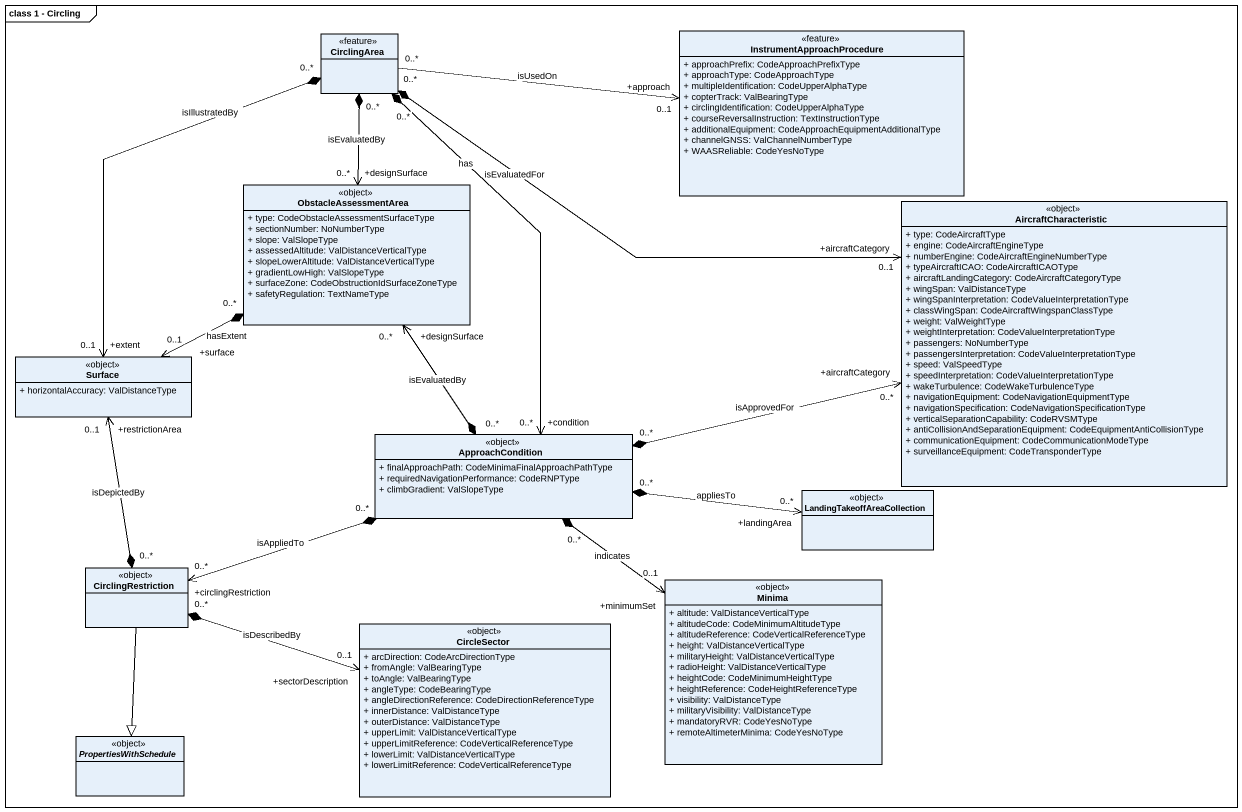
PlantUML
@startuml
mainframe class 1 - Circling
hide circle
hide empty members
skinparam classAttributeIconSize 0
class CirclingArea <<feature>>
class InstrumentApproachProcedure <<feature>> {
  + approachPrefix: CodeApproachPrefixType
  + approachType: CodeApproachType
  + multipleIdentification: CodeUpperAlphaType
  + copterTrack: ValBearingType
  + circlingIdentification: CodeUpperAlphaType
  + courseReversalInstruction: TextInstructionType
  + additionalEquipment: CodeApproachEquipmentAdditionalType
  + channelGNSS: ValChannelNumberType
  + WAASReliable: CodeYesNoType
}
class ObstacleAssessmentArea <<object>> {
  + type: CodeObstacleAssessmentSurfaceType
  + sectionNumber: NoNumberType
  + slope: ValSlopeType
  + assessedAltitude: ValDistanceVerticalType
  + slopeLowerAltitude: ValDistanceVerticalType
  + gradientLowHigh: ValSlopeType
  + surfaceZone: CodeObstructionIdSurfaceZoneType
  + safetyRegulation: TextNameType
}
class AircraftCharacteristic <<object>> {
  + type: CodeAircraftType
  + engine: CodeAircraftEngineType
  + numberEngine: CodeAircraftEngineNumberType
  + typeAircraftICAO: CodeAircraftICAOType
  + aircraftLandingCategory: CodeAircraftCategoryType
  + wingSpan: ValDistanceType
  + wingSpanInterpretation: CodeValueInterpretationType
  + classWingSpan: CodeAircraftWingspanClassType
  + weight: ValWeightType
  + weightInterpretation: CodeValueInterpretationType
  + passengers: NoNumberType
  + passengersInterpretation: CodeValueInterpretationType
  + speed: ValSpeedType
  + speedInterpretation: CodeValueInterpretationType
  + wakeTurbulence: CodeWakeTurbulenceType
  + navigationEquipment: CodeNavigationEquipmentType
  + navigationSpecification: CodeNavigationSpecificationType
  + verticalSeparationCapability: CodeRVSMType
  + antiCollisionAndSeparationEquipment: CodeEquipmentAntiCollisionType
  + communicationEquipment: CodeCommunicationModeType
  + surveillanceEquipment: CodeTransponderType
}
class Surface <<object>> {
  + horizontalAccuracy: ValDistanceType
}
class ApproachCondition <<object>> {
  + finalApproachPath: CodeMinimaFinalApproachPathType
  + requiredNavigationPerformance: CodeRNPType
  + climbGradient: ValSlopeType
}
class LandingTakeoffAreaCollection <<object>>
class CirclingRestriction <<object>>
class Minima <<object>> {
  + altitude: ValDistanceVerticalType
  + altitudeCode: CodeMinimumAltitudeType
  + altitudeReference: CodeVerticalReferenceType
  + height: ValDistanceVerticalType
  + militaryHeight: ValDistanceVerticalType
  + radioHeight: ValDistanceVerticalType
  + heightCode: CodeMinimumHeightType
  + heightReference: CodeHeightReferenceType
  + visibility: ValDistanceType
  + militaryVisibility: ValDistanceType
  + mandatoryRVR: CodeYesNoType
  + remoteAltimeterMinima: CodeYesNoType
}
class CircleSector <<object>> {
  + arcDirection: CodeArcDirectionType
  + fromAngle: ValBearingType
  + toAngle: ValBearingType
  + angleType: CodeBearingType
  + angleDirectionReference: CodeDirectionReferenceType
  + innerDistance: ValDistanceType
  + outerDistance: ValDistanceType
  + upperLimit: ValDistanceVerticalType
  + upperLimitReference: CodeVerticalReferenceType
  + lowerLimit: ValDistanceVerticalType
  + lowerLimitReference: CodeVerticalReferenceType
}
abstract class PropertiesWithSchedule <<object>>
CirclingArea "0..*" -right-> "+approach\n0..1" InstrumentApproachProcedure : isUsedOn
CirclingArea "0..*" *--> "+designSurface\n0..*" ObstacleAssessmentArea : isEvaluatedBy
CirclingArea "0..*" *-right-> "+aircraftCategory\n0..1" AircraftCharacteristic : isEvaluatedFor
CirclingArea "0..*" *--> "+extent\n0..1" Surface : isIllustratedBy
ObstacleAssessmentArea "0..*" *-left-> "+surface\n0..1" Surface : hasExtent
ApproachCondition "+condition\n0..*" <-up-* "0..*" CirclingArea : has
ApproachCondition "0..*" *-up-> "+designSurface\n0..*" ObstacleAssessmentArea : isEvaluatedBy
ApproachCondition "0..*" *-right-> "+aircraftCategory\n0..*" AircraftCharacteristic : isApprovedFor
ApproachCondition "0..*" *-right-> "+landingArea\n0..*" LandingTakeoffAreaCollection : appliesTo
ApproachCondition "0..*" *-left-> "+circlingRestriction\n0..*" CirclingRestriction : isAppliedTo
ApproachCondition "0..*" *--> "+minimumSet\n0..1" Minima : indicates
CirclingRestriction "0..*" *-up-> "+restrictionArea\n0..1" Surface : isDepictedBy
CirclingRestriction "0..*" *-right-> "+sectorDescription\n0..1" CircleSector : isDescribedBy
CirclingRestriction --|> PropertiesWithSchedule
@enduml
